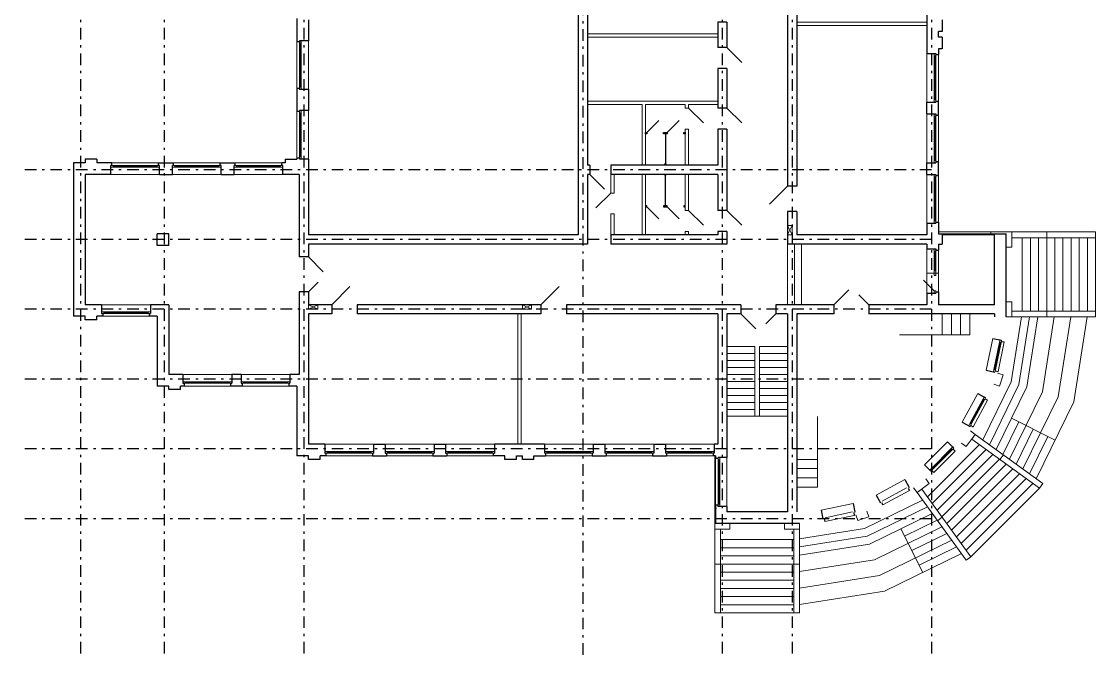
# Model space of a CAD drawing. Header units: metres. Extents: x 8.5 to 55.6, y 5.5 to 55.5.
# Drawn here: x 8.45 to 54.64, y 5.47 to 32.85 of the extents above; entities that cross this region are included whole.
import ezdxf

# ---------------------------------------------------------------- set-up
doc = ezdxf.new("R2010")
doc.units = ezdxf.units.M
doc.header["$MEASUREMENT"] = 0
doc.linetypes.add('( Dashdot )', pattern=[1.001, 0.5, -0.25, 0.001, -0.25])

msp = doc.modelspace()

# ---------------------------------------------------------------- linework, layer by layer
at = {"color": 1, "linetype": '( Dashdot )'}
for p, q in [((10.992, 53.48), (10.992, 5.468)), ((14.592, 53.48), (14.592, 5.468)), ((20.592, 53.48), (20.592, 5.468)), ((32.592, 53.423), (32.592, 5.468)), ((38.592, 53.48), (38.592, 5.468)), ((41.592, 53.48), (41.592, 5.468)), ((47.592, 53.48), (47.592, 5.468)), ((47.592, 26.48), (8.45, 26.48)), ((47.592, 23.48), (8.45, 23.48)), ((47.592, 20.48), (8.45, 20.48)), ((47.592, 17.48), (8.45, 17.48)), ((47.592, 14.48), (8.45, 14.48)), ((47.592, 11.48), (8.45, 11.48))]:
    msp.add_line(p, q, dxfattribs=at)
at = {"color": 7, "linetype": 'Continuous', "lineweight": 30}
for p, q in [((32.792, 47.98), (32.792, 26.68)), ((32.392, 47.28), (32.392, 23.68)), ((41.392, 33.83), (41.392, 25.78)), ((41.792, 33.83), (41.792, 25.78)), ((20.292, 32.98), (20.292, 31.98)), ((20.792, 32.93), (20.792, 32.03)), ((38.792, 32.83), (38.392, 32.83)), ((38.392, 32.83), (38.392, 31.73)), ((38.792, 32.83), (38.792, 31.73)), ((47.392, 33.13), (47.392, 31.48)), ((48.042, 32.93), (48.042, 32.43)), ((48.042, 32.43), (47.892, 32.43)), ((47.892, 32.18), (47.892, 32.43)), ((20.412, 31.98), (20.292, 31.98)), ((20.792, 32.03), (20.412, 32.03)), ((20.412, 32.03), (20.412, 31.98)), ((48.042, 32.18), (47.892, 32.18)), ((48.042, 32.18), (48.042, 31.68)), ((38.792, 31.73), (38.392, 31.73)), ((47.392, 31.48), (47.772, 31.48)), ((47.772, 31.48), (47.772, 31.43)), ((47.772, 31.43), (47.892, 31.43)), ((48.042, 31.68), (47.892, 31.68)), ((47.892, 31.68), (47.892, 31.43)), ((38.792, 30.83), (38.392, 30.83)), ((38.392, 30.83), (38.392, 29.13)), ((38.792, 30.83), (38.792, 29.13)), ((20.412, 29.98), (20.292, 29.98)), ((20.292, 29.98), (20.292, 28.98)), ((20.412, 29.98), (20.412, 29.93)), ((20.792, 29.93), (20.412, 29.93)), ((20.792, 29.93), (20.792, 29.03)), ((38.792, 29.13), (38.392, 29.13)), ((47.392, 29.38), (47.772, 29.38)), ((47.392, 28.88), (47.392, 29.38)), ((47.772, 29.43), (47.892, 29.43)), ((47.772, 29.43), (47.772, 29.38)), ((47.892, 28.83), (47.892, 29.43)), ((20.412, 28.98), (20.292, 28.98)), ((20.792, 29.03), (20.412, 29.03)), ((20.412, 29.03), (20.412, 28.98)), ((47.392, 28.88), (47.772, 28.88)), ((47.772, 28.88), (47.772, 28.83)), ((47.772, 28.83), (47.892, 28.83)), ((38.792, 28.23), (38.392, 28.23)), ((38.392, 28.23), (38.392, 26.68)), ((38.792, 28.23), (38.792, 24.73)), ((11.192, 26.93), (11.192, 26.78)), ((11.692, 26.93), (11.192, 26.93)), ((11.692, 26.93), (11.692, 26.78)), ((19.792, 26.93), (20.292, 26.93)), ((19.792, 26.93), (19.792, 26.78)), ((20.292, 26.98), (20.292, 26.93)), ((20.412, 26.98), (20.292, 26.98)), ((20.412, 26.98), (20.412, 26.93)), ((20.792, 26.93), (20.412, 26.93)), ((20.792, 26.93), (20.792, 23.68)), ((47.772, 26.83), (47.892, 26.83)), ((47.772, 26.83), (47.772, 26.78)), ((47.892, 26.23), (47.892, 26.83)), ((10.692, 26.78), (10.692, 20.18)), ((11.192, 26.78), (10.692, 26.78)), ((12.342, 26.78), (11.692, 26.78)), ((12.292, 26.28), (12.292, 26.66)), ((12.342, 26.66), (12.292, 26.66)), ((12.342, 26.66), (12.342, 26.78)), ((14.342, 26.66), (14.342, 26.78)), ((14.342, 26.78), (14.992, 26.78)), ((14.392, 26.66), (14.342, 26.66)), ((14.392, 26.28), (14.392, 26.66)), ((14.942, 26.28), (14.942, 26.66)), ((14.992, 26.66), (14.942, 26.66)), ((14.992, 26.66), (14.992, 26.78)), ((16.992, 26.66), (16.992, 26.78)), ((16.992, 26.78), (17.642, 26.78)), ((17.042, 26.66), (16.992, 26.66)), ((17.042, 26.28), (17.042, 26.66)), ((17.592, 26.28), (17.592, 26.66)), ((17.642, 26.66), (17.592, 26.66)), ((17.642, 26.66), (17.642, 26.78)), ((19.792, 26.78), (19.642, 26.78)), ((19.642, 26.66), (19.642, 26.78)), ((19.692, 26.66), (19.642, 26.66)), ((19.692, 26.28), (19.692, 26.66)), ((32.892, 26.68), (32.792, 26.68)), ((32.892, 26.68), (32.892, 26.28)), ((38.392, 26.68), (33.792, 26.68)), ((33.792, 26.68), (33.792, 26.28)), ((47.392, 26.78), (47.772, 26.78)), ((47.392, 26.28), (47.392, 26.78)), ((11.192, 26.28), (11.192, 20.68)), ((12.292, 26.28), (11.192, 26.28)), ((14.392, 26.28), (14.942, 26.28)), ((17.042, 26.28), (17.592, 26.28)), ((20.392, 26.28), (19.692, 26.28)), ((20.392, 26.28), (20.392, 22.73)), ((32.792, 26.28), (32.792, 23.28)), ((32.892, 26.28), (32.792, 26.28)), ((38.392, 26.28), (33.792, 26.28)), ((38.392, 26.28), (38.392, 24.73)), ((47.392, 26.28), (47.772, 26.28)), ((47.772, 26.28), (47.772, 26.23)), ((47.772, 26.23), (47.892, 26.23)), ((41.792, 25.78), (41.392, 25.78)), ((38.792, 24.73), (38.392, 24.73)), ((41.792, 24.68), (41.392, 24.68)), ((41.392, 24.68), (41.392, 23.28)), ((41.792, 24.68), (41.792, 23.68)), ((47.392, 24.18), (47.392, 23.68)), ((47.392, 24.18), (47.772, 24.18)), ((47.772, 24.23), (47.892, 24.23)), ((47.772, 24.23), (47.772, 24.18)), ((47.892, 24.23), (47.892, 23.73)), ((14.292, 23.23), (14.292, 23.73)), ((14.792, 23.73), (14.292, 23.73)), ((14.792, 23.23), (14.792, 23.73)), ((32.392, 23.68), (20.792, 23.68)), ((38.392, 23.68), (33.792, 23.68)), ((33.792, 23.68), (33.792, 23.28)), ((38.792, 23.83), (38.392, 23.83)), ((38.392, 23.83), (38.392, 23.68)), ((38.792, 23.83), (38.792, 23.28)), ((47.392, 23.68), (41.792, 23.68)), ((47.892, 23.73), (48.042, 23.73)), ((48.042, 23.73), (48.042, 23.28)), ((50.296, 23.73), (50.796, 23.73)), ((50.296, 20.68), (50.296, 23.73)), ((50.796, 20.155), (50.796, 23.73)), ((14.792, 23.23), (14.292, 23.23)), ((32.792, 23.28), (20.792, 23.28)), ((20.792, 23.28), (20.792, 22.73)), ((38.792, 23.28), (33.792, 23.28)), ((47.392, 23.28), (41.392, 23.28)), ((47.392, 23.28), (47.392, 23.08)), ((47.892, 23.28), (47.892, 23.03)), ((47.892, 23.28), (48.042, 23.28)), ((20.792, 22.73), (20.392, 22.73)), ((47.392, 23.08), (47.772, 23.08)), ((47.772, 23.08), (47.772, 23.03)), ((47.772, 23.03), (47.892, 23.03)), ((20.792, 21.23), (20.392, 21.23)), ((20.392, 21.23), (20.392, 17.68)), ((20.792, 21.23), (20.792, 20.68)), ((47.392, 21.18), (47.392, 20.68)), ((47.392, 21.18), (47.772, 21.18)), ((47.772, 21.23), (47.892, 21.23)), ((47.772, 21.23), (47.772, 21.18)), ((47.892, 21.23), (47.892, 20.68)), ((11.892, 20.68), (11.192, 20.68)), ((11.892, 20.68), (11.892, 20.3)), ((14.792, 20.68), (13.992, 20.68)), ((13.992, 20.68), (13.992, 20.3)), ((14.792, 20.68), (14.792, 17.68)), ((21.792, 20.68), (20.792, 20.68)), ((21.792, 20.68), (21.792, 20.28)), ((22.892, 20.68), (22.892, 20.28)), ((30.792, 20.68), (22.892, 20.68)), ((30.792, 20.68), (30.792, 20.28)), ((31.892, 20.68), (31.892, 20.28)), ((39.392, 20.68), (31.892, 20.68)), ((39.392, 20.68), (39.392, 20.28)), ((40.892, 20.68), (40.892, 20.28)), ((43.392, 20.68), (40.892, 20.68)), ((43.392, 20.68), (43.392, 20.28)), ((47.392, 20.68), (44.892, 20.68)), ((44.892, 20.68), (44.892, 20.28)), ((50.296, 20.68), (47.892, 20.68)), ((11.192, 20.18), (10.692, 20.18)), ((11.192, 20.03), (11.192, 20.18)), ((11.692, 20.03), (11.192, 20.03)), ((11.692, 20.03), (11.692, 20.18)), ((11.942, 20.18), (11.692, 20.18)), ((11.892, 20.3), (11.942, 20.3)), ((11.942, 20.3), (11.942, 20.18)), ((13.942, 20.3), (13.942, 20.18)), ((13.942, 20.3), (13.992, 20.3)), ((14.292, 20.18), (13.942, 20.18)), ((14.292, 20.18), (14.292, 17.18)), ((20.792, 20.28), (20.792, 14.68)), ((21.792, 20.28), (20.792, 20.28)), ((30.792, 20.28), (22.892, 20.28)), ((38.392, 20.28), (31.892, 20.28)), ((38.392, 20.28), (38.392, 14.68)), ((38.792, 20.28), (38.792, 14.11)), ((39.392, 20.28), (38.792, 20.28)), ((41.392, 20.28), (40.892, 20.28)), ((41.392, 20.28), (41.392, 11.776)), ((41.792, 20.28), (41.792, 11.776)), ((43.392, 20.28), (41.792, 20.28)), ((50.296, 20.28), (44.892, 20.28)), ((50.296, 20.28), (50.296, 20.162)), ((50.231, 19.229), (50.604, 19.151)), ((50.598, 19.101), (50.716, 19.076)), ((15.392, 17.68), (14.792, 17.68)), ((15.392, 17.68), (15.392, 17.3)), ((17.492, 17.68), (17.492, 17.3)), ((17.892, 17.68), (17.492, 17.68)), ((17.892, 17.68), (17.892, 17.3)), ((20.392, 17.68), (19.992, 17.68)), ((19.992, 17.68), (19.992, 17.3)), ((49.944, 17.858), (50.318, 17.78)), ((50.332, 17.829), (50.449, 17.804)), ((14.792, 17.18), (14.292, 17.18)), ((14.792, 17.03), (14.792, 17.18)), ((15.292, 17.03), (15.292, 17.18)), ((15.442, 17.18), (15.292, 17.18)), ((15.392, 17.3), (15.442, 17.3)), ((15.442, 17.3), (15.442, 17.18)), ((17.442, 17.3), (17.442, 17.18)), ((17.442, 17.3), (17.492, 17.3)), ((17.942, 17.18), (17.442, 17.18)), ((17.892, 17.3), (17.942, 17.3)), ((17.942, 17.3), (17.942, 17.18)), ((19.942, 17.3), (19.942, 17.18)), ((19.942, 17.3), (19.992, 17.3)), ((20.292, 17.18), (19.942, 17.18)), ((20.292, 17.18), (20.292, 14.18)), ((15.292, 17.03), (14.792, 17.03)), ((49.579, 16.862), (49.915, 16.68)), ((49.894, 16.634), (50, 16.577)), ((48.913, 15.63), (49.248, 15.449)), ((49.275, 15.491), (49.381, 15.434)), ((48.28, 14.782), (48.55, 14.512)), ((21.492, 14.68), (20.792, 14.68)), ((21.492, 14.68), (21.492, 14.3)), ((23.592, 14.68), (23.592, 14.3)), ((23.592, 14.68), (24.092, 14.68)), ((24.092, 14.68), (24.092, 14.3)), ((26.192, 14.68), (26.192, 14.3)), ((26.192, 14.68), (26.692, 14.68)), ((26.692, 14.68), (26.692, 14.3)), ((28.792, 14.68), (28.792, 14.3)), ((30.942, 14.68), (28.792, 14.68)), ((30.942, 14.68), (30.942, 14.3)), ((33.042, 14.68), (33.042, 14.3)), ((33.042, 14.68), (33.542, 14.68)), ((33.542, 14.68), (33.542, 14.3)), ((35.642, 14.68), (35.642, 14.3)), ((35.642, 14.68), (36.142, 14.68)), ((36.142, 14.68), (36.142, 14.3)), ((38.392, 14.68), (38.242, 14.68)), ((38.242, 14.68), (38.242, 14.3)), ((48.517, 14.474), (48.602, 14.389)), ((20.792, 14.18), (20.292, 14.18)), ((20.792, 14.03), (20.792, 14.18)), ((21.292, 14.03), (20.792, 14.03)), ((21.292, 14.03), (21.292, 14.18)), ((21.542, 14.18), (21.292, 14.18)), ((21.492, 14.3), (21.542, 14.3)), ((21.542, 14.3), (21.542, 14.18)), ((23.542, 14.3), (23.542, 14.18)), ((23.542, 14.3), (23.592, 14.3)), ((23.542, 14.18), (24.142, 14.18)), ((24.092, 14.3), (24.142, 14.3)), ((24.142, 14.3), (24.142, 14.18)), ((26.142, 14.3), (26.142, 14.18)), ((26.142, 14.3), (26.192, 14.3)), ((26.142, 14.18), (26.742, 14.18)), ((26.692, 14.3), (26.742, 14.3)), ((26.742, 14.3), (26.742, 14.18)), ((28.742, 14.3), (28.742, 14.18)), ((28.742, 14.3), (28.792, 14.3)), ((29.242, 14.18), (28.742, 14.18)), ((29.242, 14.03), (29.242, 14.18)), ((29.742, 14.03), (29.242, 14.03)), ((29.742, 14.03), (29.742, 14.18)), ((29.742, 14.18), (29.992, 14.18)), ((29.992, 14.03), (29.992, 14.18)), ((30.492, 14.03), (29.992, 14.03)), ((30.492, 14.03), (30.492, 14.18)), ((30.492, 14.18), (30.992, 14.18)), ((30.992, 14.3), (30.942, 14.3)), ((30.992, 14.3), (30.992, 14.18)), ((32.992, 14.3), (32.992, 14.18)), ((33.042, 14.3), (32.992, 14.3)), ((32.992, 14.18), (33.592, 14.18)), ((33.592, 14.3), (33.542, 14.3)), ((33.592, 14.3), (33.592, 14.18)), ((35.592, 14.3), (35.592, 14.18)), ((35.642, 14.3), (35.592, 14.3)), ((35.592, 14.18), (36.192, 14.18)), ((36.192, 14.3), (36.142, 14.3)), ((36.192, 14.3), (36.192, 14.18)), ((38.192, 14.3), (38.192, 14.18)), ((38.242, 14.3), (38.192, 14.3)), ((38.292, 14.18), (38.192, 14.18)), ((38.292, 14.18), (38.292, 14.06)), ((38.412, 14.06), (38.292, 14.06)), ((38.792, 14.11), (38.412, 14.11)), ((38.412, 14.06), (38.412, 14.11)), ((47.29, 13.792), (47.56, 13.522)), ((47.598, 13.555), (47.683, 13.47)), ((38.412, 12.06), (38.292, 12.06)), ((38.292, 12.06), (38.292, 11.276)), ((38.412, 12.01), (38.412, 12.06)), ((38.792, 12.01), (38.412, 12.01)), ((38.792, 12.01), (38.792, 11.776)), ((41.392, 11.776), (38.792, 11.776)), ((41.917, 11.276), (38.292, 11.276))]:
    msp.add_line(p, q, dxfattribs=at)
at = {"color": 7, "linetype": 'Continuous', "lineweight": 13}
for p, q in [((47.392, 32.83), (41.792, 32.83)), ((47.392, 32.68), (41.792, 32.68)), ((20.412, 31.93), (20.412, 32.03)), ((20.412, 32.03), (20.482, 32.03)), ((20.482, 31.93), (20.412, 31.93)), ((20.482, 32.03), (20.482, 31.93)), ((20.482, 32.03), (20.482, 32.03)), ((38.392, 32.33), (32.792, 32.33)), ((38.392, 32.18), (32.792, 32.18)), ((38.792, 31.73), (39.429, 31.093)), ((47.702, 31.48), (47.702, 31.38)), ((47.772, 31.48), (47.702, 31.48)), ((47.702, 31.48), (47.702, 31.48)), ((47.772, 31.38), (47.772, 31.48)), ((47.702, 31.38), (47.772, 31.38)), ((20.412, 29.93), (20.412, 30.03)), ((20.412, 30.03), (20.482, 30.03)), ((20.482, 30.03), (20.482, 29.93)), ((20.482, 30.03), (20.482, 30.03)), ((20.482, 29.93), (20.412, 29.93)), ((38.392, 29.43), (32.792, 29.43)), ((35.142, 29.28), (32.792, 29.28)), ((35.142, 29.28), (35.142, 26.68)), ((35.292, 29.28), (35.292, 26.68)), ((36.992, 29.28), (35.292, 29.28)), ((36.992, 29.28), (36.992, 29.13)), ((37.142, 29.13), (36.992, 29.13)), ((38.392, 29.28), (37.142, 29.28)), ((37.142, 29.28), (37.142, 29.13)), ((37.142, 29.13), (37.779, 28.493)), ((38.792, 29.13), (39.429, 28.493)), ((47.702, 29.48), (47.702, 29.38)), ((47.772, 29.48), (47.702, 29.48)), ((47.702, 29.48), (47.702, 29.48)), ((47.702, 29.38), (47.772, 29.38)), ((47.772, 29.38), (47.772, 29.48)), ((20.412, 28.93), (20.412, 29.03)), ((20.412, 29.03), (20.482, 29.03)), ((20.482, 28.93), (20.412, 28.93)), ((20.482, 29.03), (20.482, 28.93)), ((20.482, 29.03), (20.482, 29.03)), ((47.702, 28.88), (47.702, 28.78)), ((47.772, 28.88), (47.702, 28.88)), ((47.702, 28.88), (47.702, 28.88)), ((47.702, 28.78), (47.772, 28.78)), ((47.772, 28.78), (47.772, 28.88)), ((36.992, 28.23), (36.992, 26.68)), ((37.142, 28.23), (36.992, 28.23)), ((37.142, 28.23), (37.142, 26.68)), ((20.412, 26.93), (20.412, 27.03)), ((20.412, 27.03), (20.482, 27.03)), ((20.482, 26.93), (20.412, 26.93)), ((20.482, 27.03), (20.482, 26.93)), ((20.482, 27.03), (20.482, 27.03)), ((47.702, 26.88), (47.702, 26.78)), ((47.772, 26.88), (47.702, 26.88)), ((47.702, 26.88), (47.702, 26.88)), ((47.772, 26.78), (47.772, 26.88)), ((12.292, 26.59), (12.292, 26.66)), ((12.292, 26.66), (12.392, 26.66)), ((12.392, 26.59), (12.292, 26.59)), ((12.392, 26.66), (12.392, 26.59)), ((12.392, 26.59), (12.392, 26.59)), ((14.292, 26.59), (14.292, 26.66)), ((14.292, 26.66), (14.392, 26.66)), ((14.392, 26.59), (14.292, 26.59)), ((14.392, 26.66), (14.392, 26.59)), ((14.392, 26.59), (14.392, 26.59)), ((14.942, 26.59), (14.942, 26.66)), ((14.942, 26.66), (15.042, 26.66)), ((15.042, 26.59), (14.942, 26.59)), ((15.042, 26.66), (15.042, 26.59)), ((15.042, 26.59), (15.042, 26.59)), ((16.942, 26.59), (16.942, 26.66)), ((16.942, 26.66), (17.042, 26.66)), ((17.042, 26.59), (16.942, 26.59)), ((17.042, 26.66), (17.042, 26.59)), ((17.042, 26.59), (17.042, 26.59)), ((17.592, 26.59), (17.592, 26.66)), ((17.592, 26.66), (17.692, 26.66)), ((17.692, 26.59), (17.592, 26.59)), ((17.692, 26.66), (17.692, 26.59)), ((17.692, 26.59), (17.692, 26.59)), ((19.592, 26.59), (19.592, 26.66)), ((19.592, 26.66), (19.692, 26.66)), ((19.692, 26.59), (19.592, 26.59)), ((19.692, 26.66), (19.692, 26.59)), ((19.692, 26.59), (19.692, 26.59)), ((47.702, 26.78), (47.772, 26.78)), ((32.892, 26.28), (33.529, 25.643)), ((33.792, 26.28), (33.792, 25.48)), ((33.942, 26.28), (33.942, 25.48)), ((35.142, 26.28), (35.142, 23.68)), ((35.292, 26.28), (35.292, 23.68)), ((36.992, 26.28), (36.992, 24.73)), ((37.142, 26.28), (37.142, 24.73)), ((47.702, 26.28), (47.702, 26.18)), ((47.772, 26.28), (47.702, 26.28)), ((47.702, 26.28), (47.702, 26.28)), ((47.702, 26.18), (47.772, 26.18)), ((47.772, 26.18), (47.772, 26.28)), ((33.792, 25.48), (33.156, 24.843)), ((33.942, 25.48), (33.792, 25.48)), ((33.942, 24.58), (33.792, 24.58)), ((33.792, 24.58), (33.792, 23.68)), ((33.942, 24.58), (33.942, 23.68)), ((37.142, 24.73), (36.992, 24.73)), ((37.142, 24.73), (37.779, 24.093)), ((38.792, 24.73), (39.429, 24.093)), ((41.392, 23.68), (41.592, 24.08)), ((41.392, 24.08), (41.592, 23.68)), ((41.592, 24.08), (41.392, 24.08)), ((41.392, 24.08), (41.392, 23.68)), ((41.592, 23.68), (41.592, 24.08)), ((47.702, 24.28), (47.702, 24.18)), ((47.772, 24.28), (47.702, 24.28)), ((47.702, 24.28), (47.702, 24.28)), ((47.702, 24.18), (47.772, 24.18)), ((47.772, 24.18), (47.772, 24.28)), ((36.992, 23.83), (36.992, 23.68)), ((37.142, 23.83), (36.992, 23.83)), ((37.142, 23.83), (37.142, 23.68)), ((41.392, 23.68), (41.592, 23.68)), ((41.392, 23.68), (41.392, 23.68)), ((48.042, 23.73), (50.296, 23.73)), ((48.042, 23.68), (48.042, 23.73)), ((48.042, 23.73), (48.042, 23.73)), ((50.296, 23.68), (48.042, 23.68)), ((50.296, 23.73), (50.296, 23.68)), ((41.392, 23.28), (41.392, 20.68)), ((41.992, 23.28), (41.992, 20.68)), ((20.792, 22.73), (21.429, 22.093)), ((47.702, 23.08), (47.702, 22.98)), ((47.772, 23.08), (47.702, 23.08)), ((47.702, 23.08), (47.702, 23.08)), ((47.702, 22.98), (47.772, 22.98)), ((47.772, 22.98), (47.772, 23.08)), ((47.702, 21.28), (47.243, 21.739)), ((47.702, 22.03), (47.702, 22.13)), ((47.702, 22.13), (47.772, 22.13)), ((47.772, 22.03), (47.702, 22.03)), ((47.702, 22.03), (47.702, 22.03)), ((47.702, 21.93), (47.702, 22.03)), ((47.702, 22.03), (47.772, 22.03)), ((47.772, 21.93), (47.702, 21.93)), ((47.702, 21.93), (47.702, 21.93)), ((47.772, 22.13), (47.772, 22.03)), ((47.772, 22.03), (47.772, 21.93)), ((20.792, 21.23), (21.216, 21.654)), ((21.792, 20.68), (22.57, 21.458)), ((30.792, 20.68), (31.57, 21.458)), ((43.392, 20.68), (44.029, 21.316)), ((47.702, 21.18), (47.702, 21.28)), ((47.702, 21.28), (47.772, 21.28)), ((47.772, 21.28), (47.772, 21.18)), ((44.892, 20.68), (44.468, 21.104)), ((47.772, 21.18), (47.702, 21.18)), ((47.702, 21.18), (47.702, 21.18)), ((11.892, 20.37), (11.992, 20.37)), ((11.892, 20.3), (11.892, 20.37)), ((11.892, 20.37), (11.892, 20.37)), ((11.992, 20.37), (11.992, 20.3)), ((13.892, 20.37), (13.992, 20.37)), ((13.892, 20.3), (13.892, 20.37)), ((13.892, 20.37), (13.892, 20.37)), ((13.992, 20.37), (13.992, 20.3)), ((20.792, 20.68), (21.192, 20.48)), ((21.192, 20.68), (20.792, 20.48)), ((20.792, 20.68), (20.792, 20.48)), ((21.192, 20.68), (20.792, 20.68)), ((20.792, 20.68), (20.792, 20.68)), ((20.792, 20.48), (21.192, 20.48)), ((21.192, 20.48), (21.192, 20.68)), ((29.992, 20.68), (30.392, 20.48)), ((30.392, 20.68), (29.992, 20.48)), ((29.992, 20.68), (29.992, 20.48)), ((30.392, 20.68), (29.992, 20.68)), ((29.992, 20.68), (29.992, 20.68)), ((29.992, 20.48), (30.392, 20.48)), ((30.392, 20.48), (30.392, 20.68)), ((11.992, 20.3), (11.892, 20.3)), ((13.992, 20.3), (13.892, 20.3)), ((29.792, 20.28), (29.792, 14.68)), ((29.942, 20.28), (29.942, 14.68)), ((50.536, 19.165), (50.515, 19.067)), ((50.515, 19.067), (50.584, 19.053)), ((50.604, 19.151), (50.536, 19.165)), ((50.536, 19.165), (50.536, 19.165)), ((50.584, 19.053), (50.604, 19.151)), ((39.992, 18.88), (38.792, 18.88)), ((39.992, 18.88), (39.992, 15.88)), ((40.192, 18.88), (40.192, 15.88)), ((41.392, 18.88), (40.192, 18.88)), ((50.27, 17.893), (50.249, 17.795)), ((50.249, 17.795), (50.318, 17.78)), ((50.338, 17.878), (50.27, 17.893)), ((50.27, 17.893), (50.27, 17.893)), ((50.318, 17.78), (50.338, 17.878)), ((15.392, 17.37), (15.492, 17.37)), ((15.392, 17.3), (15.392, 17.37)), ((15.392, 17.37), (15.392, 17.37)), ((15.492, 17.3), (15.392, 17.3)), ((15.492, 17.37), (15.492, 17.3)), ((17.392, 17.37), (17.492, 17.37)), ((17.392, 17.3), (17.392, 17.37)), ((17.392, 17.37), (17.392, 17.37)), ((17.492, 17.3), (17.392, 17.3)), ((17.492, 17.37), (17.492, 17.3)), ((17.892, 17.37), (17.992, 17.37)), ((17.892, 17.3), (17.892, 17.37)), ((17.892, 17.37), (17.892, 17.37)), ((17.992, 17.3), (17.892, 17.3)), ((17.992, 17.37), (17.992, 17.3)), ((19.892, 17.37), (19.992, 17.37)), ((19.892, 17.3), (19.892, 17.37)), ((19.892, 17.37), (19.892, 17.37)), ((19.992, 17.3), (19.892, 17.3)), ((19.992, 17.37), (19.992, 17.3)), ((49.853, 16.714), (49.805, 16.626)), ((49.915, 16.68), (49.853, 16.714)), ((49.853, 16.714), (49.853, 16.714)), ((49.867, 16.592), (49.915, 16.68)), ((49.805, 16.626), (49.867, 16.592)), ((41.392, 15.88), (38.792, 15.88)), ((49.234, 15.57), (49.187, 15.482)), ((49.187, 15.482), (49.248, 15.449)), ((49.296, 15.537), (49.234, 15.57)), ((49.234, 15.57), (49.234, 15.57)), ((49.248, 15.449), (49.296, 15.537)), ((21.492, 14.37), (21.592, 14.37)), ((21.492, 14.3), (21.492, 14.37)), ((21.492, 14.37), (21.492, 14.37)), ((21.592, 14.37), (21.592, 14.3)), ((23.492, 14.37), (23.592, 14.37)), ((23.492, 14.3), (23.492, 14.37)), ((23.492, 14.37), (23.492, 14.37)), ((23.592, 14.37), (23.592, 14.3)), ((24.092, 14.37), (24.192, 14.37)), ((24.092, 14.3), (24.092, 14.37)), ((24.092, 14.37), (24.092, 14.37)), ((24.192, 14.37), (24.192, 14.3)), ((26.092, 14.37), (26.192, 14.37)), ((26.092, 14.3), (26.092, 14.37)), ((26.092, 14.37), (26.092, 14.37)), ((26.192, 14.37), (26.192, 14.3)), ((26.692, 14.37), (26.792, 14.37)), ((26.692, 14.3), (26.692, 14.37)), ((26.692, 14.37), (26.692, 14.37)), ((26.792, 14.37), (26.792, 14.3)), ((28.692, 14.37), (28.792, 14.37)), ((28.692, 14.3), (28.692, 14.37)), ((28.692, 14.37), (28.692, 14.37)), ((28.792, 14.37), (28.792, 14.3)), ((31.042, 14.37), (30.942, 14.37)), ((30.942, 14.37), (30.942, 14.3)), ((31.042, 14.3), (31.042, 14.37)), ((31.042, 14.37), (31.042, 14.37)), ((33.042, 14.37), (32.942, 14.37)), ((32.942, 14.37), (32.942, 14.3)), ((33.042, 14.3), (33.042, 14.37)), ((33.042, 14.37), (33.042, 14.37)), ((33.642, 14.37), (33.542, 14.37)), ((33.542, 14.37), (33.542, 14.3)), ((33.642, 14.3), (33.642, 14.37)), ((33.642, 14.37), (33.642, 14.37)), ((35.642, 14.37), (35.542, 14.37)), ((35.542, 14.37), (35.542, 14.3)), ((35.642, 14.3), (35.642, 14.37)), ((35.642, 14.37), (35.642, 14.37)), ((36.242, 14.37), (36.142, 14.37)), ((36.142, 14.37), (36.142, 14.3)), ((36.242, 14.3), (36.242, 14.37)), ((36.242, 14.37), (36.242, 14.37)), ((38.242, 14.37), (38.142, 14.37)), ((38.142, 14.37), (38.142, 14.3)), ((38.242, 14.3), (38.242, 14.37)), ((38.242, 14.37), (38.242, 14.37)), ((48.5, 14.562), (48.43, 14.491)), ((48.43, 14.491), (48.479, 14.441)), ((48.479, 14.441), (48.55, 14.512)), ((48.55, 14.512), (48.5, 14.562)), ((48.5, 14.562), (48.5, 14.562)), ((21.592, 14.3), (21.492, 14.3)), ((23.592, 14.3), (23.492, 14.3)), ((24.192, 14.3), (24.092, 14.3)), ((26.192, 14.3), (26.092, 14.3)), ((26.792, 14.3), (26.692, 14.3)), ((28.792, 14.3), (28.692, 14.3)), ((30.942, 14.3), (31.042, 14.3)), ((32.942, 14.3), (33.042, 14.3)), ((33.542, 14.3), (33.642, 14.3)), ((35.542, 14.3), (35.642, 14.3)), ((36.142, 14.3), (36.242, 14.3)), ((38.142, 14.3), (38.242, 14.3)), ((38.482, 14.11), (38.412, 14.11)), ((38.412, 14.11), (38.412, 14.01)), ((38.412, 14.01), (38.482, 14.01)), ((38.482, 14.01), (38.482, 14.11)), ((38.482, 14.01), (38.482, 14.01)), ((47.581, 13.642), (47.51, 13.572)), ((47.51, 13.572), (47.56, 13.522)), ((47.56, 13.522), (47.631, 13.593)), ((47.631, 13.593), (47.581, 13.642)), ((47.581, 13.642), (47.581, 13.642)), ((38.482, 12.11), (38.412, 12.11)), ((38.412, 12.11), (38.412, 12.01)), ((38.482, 12.01), (38.482, 12.11)), ((38.412, 12.01), (38.482, 12.01)), ((38.482, 12.01), (38.482, 12.01))]:
    msp.add_line(p, q, dxfattribs=at)
at = {"color": 7, "linetype": 'Continuous', "lineweight": 0}
for p, q in [((20.292, 31.98), (20.292, 29.98)), ((20.482, 31.93), (20.412, 31.93)), ((20.412, 31.93), (20.412, 30.03)), ((20.447, 31.93), (20.447, 30.03)), ((20.482, 30.03), (20.482, 31.93)), ((20.792, 32.03), (20.792, 29.93)), ((47.392, 31.48), (47.392, 29.38)), ((47.892, 31.43), (47.892, 29.43)), ((47.702, 29.48), (47.702, 31.38)), ((47.702, 31.38), (47.772, 31.38)), ((47.737, 31.38), (47.737, 29.48)), ((47.772, 31.38), (47.772, 29.48)), ((20.412, 30.03), (20.482, 30.03)), ((20.412, 30.03), (20.412, 30.03)), ((47.772, 29.48), (47.702, 29.48)), ((47.772, 29.48), (47.772, 29.48)), ((20.292, 28.98), (20.292, 26.98)), ((20.482, 28.93), (20.412, 28.93)), ((20.412, 28.93), (20.412, 27.03)), ((20.447, 28.93), (20.447, 27.03)), ((20.482, 27.03), (20.482, 28.93)), ((20.792, 29.03), (20.792, 26.93)), ((47.392, 28.88), (47.392, 26.78)), ((47.702, 26.88), (47.702, 28.78)), ((47.702, 28.78), (47.772, 28.78)), ((47.737, 28.78), (47.737, 26.88)), ((47.772, 28.78), (47.772, 26.88)), ((47.892, 28.83), (47.892, 26.83)), ((20.412, 27.03), (20.482, 27.03)), ((20.412, 27.03), (20.412, 27.03)), ((47.772, 26.88), (47.702, 26.88)), ((47.772, 26.88), (47.772, 26.88)), ((14.342, 26.78), (12.342, 26.78)), ((12.392, 26.66), (12.392, 26.59)), ((14.292, 26.66), (12.392, 26.66)), ((12.392, 26.66), (12.392, 26.66)), ((14.292, 26.625), (12.392, 26.625)), ((12.392, 26.59), (14.292, 26.59)), ((14.292, 26.59), (14.292, 26.66)), ((16.992, 26.78), (14.992, 26.78)), ((15.042, 26.66), (15.042, 26.59)), ((16.942, 26.66), (15.042, 26.66)), ((15.042, 26.66), (15.042, 26.66)), ((16.942, 26.625), (15.042, 26.625)), ((15.042, 26.59), (16.942, 26.59)), ((16.942, 26.59), (16.942, 26.66)), ((19.642, 26.78), (17.642, 26.78)), ((17.692, 26.66), (17.692, 26.59)), ((19.592, 26.66), (17.692, 26.66)), ((17.692, 26.66), (17.692, 26.66)), ((19.592, 26.625), (17.692, 26.625)), ((17.692, 26.59), (19.592, 26.59)), ((19.592, 26.59), (19.592, 26.66)), ((14.392, 26.28), (12.292, 26.28)), ((17.042, 26.28), (14.942, 26.28)), ((19.692, 26.28), (17.592, 26.28)), ((47.392, 26.28), (47.392, 24.18)), ((47.702, 24.28), (47.702, 26.18)), ((47.702, 26.18), (47.772, 26.18)), ((47.737, 26.18), (47.737, 24.28)), ((47.772, 26.18), (47.772, 24.28)), ((47.892, 26.23), (47.892, 24.23)), ((47.772, 24.28), (47.702, 24.28)), ((47.772, 24.28), (47.772, 24.28)), ((50.142, 23.805), (47.892, 23.805)), ((50.142, 23.805), (51.042, 23.805)), ((50.142, 23.73), (50.142, 23.805)), ((51.042, 23.155), (51.042, 23.805)), ((51.042, 23.805), (54.642, 23.805)), ((51.042, 23.555), (51.042, 23.805)), ((51.042, 23.805), (51.042, 23.805)), ((52.542, 23.555), (52.542, 23.805)), ((54.642, 23.805), (54.642, 23.555)), ((41.692, 23.28), (41.692, 20.68)), ((50.796, 23.155), (51.042, 23.155)), ((54.642, 23.555), (51.042, 23.555)), ((51.492, 23.555), (51.492, 20.405)), ((51.842, 23.555), (51.842, 20.405)), ((52.192, 23.555), (52.192, 20.405)), ((52.542, 23.555), (52.542, 20.405)), ((52.892, 23.555), (52.892, 20.405)), ((53.242, 23.555), (53.242, 20.405)), ((53.592, 23.555), (53.592, 20.405)), ((53.942, 23.555), (53.942, 20.405)), ((54.292, 23.555), (54.292, 20.405)), ((54.642, 23.555), (54.642, 20.405)), ((47.392, 23.08), (47.392, 22.03)), ((47.702, 22.98), (47.702, 22.13)), ((47.772, 22.98), (47.702, 22.98)), ((47.702, 22.98), (47.702, 22.98)), ((47.737, 22.98), (47.737, 22.13)), ((47.772, 22.13), (47.772, 22.98)), ((47.892, 22.03), (47.892, 23.03)), ((47.392, 22.03), (47.392, 21.18)), ((47.392, 22.03), (47.892, 22.03)), ((47.702, 22.13), (47.772, 22.13)), ((47.892, 22.03), (47.892, 21.23)), ((50.796, 20.805), (51.042, 20.805)), ((51.042, 20.155), (51.042, 20.805)), ((11.892, 20.68), (13.992, 20.68)), ((13.892, 20.37), (11.992, 20.37)), ((11.992, 20.37), (11.992, 20.3)), ((11.992, 20.335), (13.892, 20.335)), ((13.892, 20.3), (13.892, 20.37)), ((51.042, 20.405), (54.642, 20.405)), ((51.042, 20.155), (51.042, 20.405)), ((51.042, 20.405), (51.042, 20.405)), ((52.542, 20.155), (52.542, 20.405)), ((54.642, 20.405), (54.642, 20.155)), ((11.942, 20.18), (13.942, 20.18)), ((11.992, 20.3), (13.892, 20.3)), ((13.892, 20.3), (13.892, 20.3)), ((48.042, 19.38), (48.042, 20.28)), ((48.442, 19.38), (48.442, 20.28)), ((48.842, 19.38), (48.842, 20.28)), ((49.242, 19.38), (49.242, 20.28)), ((50.796, 20.155), (51.042, 20.155)), ((51.453, 20.155), (51.011, 17.362)), ((54.642, 20.155), (51.042, 20.155)), ((51.807, 20.155), (51.349, 17.255)), ((52.162, 20.155), (51.686, 17.148)), ((52.87, 20.155), (52.361, 16.935)), ((53.579, 20.155), (53.036, 16.722)), ((54.288, 20.155), (53.711, 16.509)), ((49.242, 19.38), (46.206, 19.38)), ((49.944, 17.858), (50.231, 19.229)), ((50.27, 17.893), (50.515, 19.067)), ((50.304, 17.885), (50.55, 19.06)), ((50.584, 19.053), (50.338, 17.878)), ((50.716, 19.076), (50.449, 17.804)), ((50.515, 19.067), (50.584, 19.053)), ((39.992, 18.58), (38.792, 18.58)), ((41.392, 18.58), (40.192, 18.58)), ((39.992, 18.28), (38.792, 18.28)), ((41.392, 18.28), (40.192, 18.28)), ((15.392, 17.68), (17.492, 17.68)), ((17.892, 17.68), (19.992, 17.68)), ((39.992, 17.98), (38.792, 17.98)), ((39.992, 17.68), (38.792, 17.68)), ((41.392, 17.98), (40.192, 17.98)), ((41.392, 17.68), (40.192, 17.68)), ((50.338, 17.878), (50.27, 17.893)), ((50.27, 17.893), (50.27, 17.893)), ((50.43, 17.736), (50.668, 17.659)), ((50.668, 17.659), (50.513, 17.183)), ((15.442, 17.18), (17.442, 17.18)), ((17.392, 17.37), (15.492, 17.37)), ((15.492, 17.37), (15.492, 17.3)), ((15.492, 17.335), (17.392, 17.335)), ((15.492, 17.3), (17.392, 17.3)), ((17.392, 17.3), (17.392, 17.37)), ((17.392, 17.3), (17.392, 17.3)), ((17.942, 17.18), (19.942, 17.18)), ((19.892, 17.37), (17.992, 17.37)), ((17.992, 17.37), (17.992, 17.3)), ((17.992, 17.335), (19.892, 17.335)), ((17.992, 17.3), (19.892, 17.3)), ((19.892, 17.3), (19.892, 17.37)), ((19.892, 17.3), (19.892, 17.3)), ((39.992, 17.38), (38.792, 17.38)), ((41.392, 17.38), (40.192, 17.38)), ((51.011, 17.362), (49.793, 14.869)), ((51.349, 17.255), (50.08, 14.66)), ((50.513, 17.183), (50.275, 17.261)), ((51.686, 17.148), (50.367, 14.451)), ((39.992, 17.08), (38.792, 17.08)), ((39.992, 16.78), (38.792, 16.78)), ((41.392, 17.08), (40.192, 17.08)), ((41.392, 16.78), (40.192, 16.78)), ((48.913, 15.63), (49.579, 16.862)), ((52.361, 16.935), (50.942, 14.033)), ((53.036, 16.722), (51.517, 13.616)), ((39.992, 16.48), (38.792, 16.48)), ((39.992, 16.18), (38.792, 16.18)), ((41.392, 16.48), (40.192, 16.48)), ((41.392, 16.18), (40.192, 16.18)), ((49.234, 15.57), (49.805, 16.626)), ((49.265, 15.554), (49.836, 16.609)), ((49.867, 16.592), (49.296, 15.537)), ((50, 16.577), (49.381, 15.434)), ((49.805, 16.626), (49.867, 16.592)), ((53.711, 16.509), (52.092, 13.198)), ((42.692, 15.866), (42.692, 12.83)), ((51.027, 15.8), (52.902, 14.854)), ((49.296, 15.537), (49.234, 15.57)), ((49.234, 15.57), (49.234, 15.57)), ((49.467, 15.105), (49.263, 15.254)), ((51.339, 15.642), (50.655, 14.242)), ((51.964, 15.327), (51.23, 13.825)), ((47.29, 13.792), (48.28, 14.782)), ((49.085, 14.579), (49.467, 15.105)), ((49.32, 14.903), (49.467, 15.105)), ((52.233, 12.787), (49.32, 14.903)), ((49.467, 15.105), (52.38, 12.989)), ((49.467, 15.105), (49.467, 15.105)), ((52.589, 15.011), (51.805, 13.407)), ((21.492, 14.68), (23.592, 14.68)), ((23.492, 14.37), (21.592, 14.37)), ((21.592, 14.37), (21.592, 14.3)), ((21.592, 14.335), (23.492, 14.335)), ((23.492, 14.3), (23.492, 14.37)), ((24.092, 14.68), (26.192, 14.68)), ((26.092, 14.37), (24.192, 14.37)), ((24.192, 14.37), (24.192, 14.3)), ((24.192, 14.335), (26.092, 14.335)), ((26.092, 14.3), (26.092, 14.37)), ((26.692, 14.68), (28.792, 14.68)), ((28.692, 14.37), (26.792, 14.37)), ((26.792, 14.37), (26.792, 14.3)), ((26.792, 14.335), (28.692, 14.335)), ((28.692, 14.3), (28.692, 14.37)), ((33.042, 14.68), (30.942, 14.68)), ((31.042, 14.3), (31.042, 14.37)), ((31.042, 14.37), (32.942, 14.37)), ((32.942, 14.335), (31.042, 14.335)), ((32.942, 14.37), (32.942, 14.3)), ((35.642, 14.68), (33.542, 14.68)), ((33.642, 14.3), (33.642, 14.37)), ((33.642, 14.37), (35.542, 14.37)), ((35.542, 14.335), (33.642, 14.335)), ((35.542, 14.37), (35.542, 14.3)), ((38.242, 14.68), (36.142, 14.68)), ((36.242, 14.3), (36.242, 14.37)), ((36.242, 14.37), (38.142, 14.37)), ((38.142, 14.335), (36.242, 14.335)), ((38.142, 14.37), (38.142, 14.3)), ((47.41, 12.419), (49.653, 14.662)), ((47.581, 13.642), (48.43, 14.491)), ((47.606, 13.618), (48.454, 14.466)), ((47.619, 12.133), (49.939, 14.453)), ((48.479, 14.441), (47.631, 13.593)), ((48.602, 14.389), (47.683, 13.47)), ((48.43, 14.491), (48.479, 14.441)), ((48.881, 14.728), (49.085, 14.579)), ((21.542, 14.18), (23.542, 14.18)), ((21.592, 14.3), (23.492, 14.3)), ((23.492, 14.3), (23.492, 14.3)), ((24.142, 14.18), (26.142, 14.18)), ((24.192, 14.3), (26.092, 14.3)), ((26.092, 14.3), (26.092, 14.3)), ((26.742, 14.18), (28.742, 14.18)), ((26.792, 14.3), (28.692, 14.3)), ((28.692, 14.3), (28.692, 14.3)), ((32.992, 14.18), (30.992, 14.18)), ((32.942, 14.3), (31.042, 14.3)), ((31.042, 14.3), (31.042, 14.3)), ((35.592, 14.18), (33.592, 14.18)), ((35.542, 14.3), (33.642, 14.3)), ((33.642, 14.3), (33.642, 14.3)), ((38.192, 14.18), (36.192, 14.18)), ((38.142, 14.3), (36.242, 14.3)), ((36.242, 14.3), (36.242, 14.3)), ((38.267, 11.93), (38.267, 14.18)), ((38.292, 12.06), (38.292, 14.06)), ((38.412, 14.01), (38.482, 14.01)), ((38.412, 12.11), (38.412, 14.01)), ((38.412, 14.01), (38.412, 14.01)), ((38.447, 12.11), (38.447, 14.01)), ((38.482, 14.01), (38.482, 12.11)), ((38.792, 12.01), (38.792, 14.11)), ((42.692, 14.03), (41.792, 14.03)), ((47.827, 11.846), (50.226, 14.245)), ((48.035, 11.559), (50.513, 14.037)), ((50.534, 14.021), (50.681, 14.224)), ((42.692, 13.63), (41.792, 13.63)), ((47.631, 13.593), (47.581, 13.642)), ((47.581, 13.642), (47.581, 13.642)), ((48.244, 11.273), (50.799, 13.828)), ((48.452, 10.986), (51.086, 13.62)), ((48.66, 10.699), (51.373, 13.412)), ((42.692, 13.23), (41.792, 13.23)), ((47.493, 12.987), (46.967, 12.605)), ((47.344, 13.191), (47.493, 12.987)), ((48.869, 10.413), (51.659, 13.203)), ((49.077, 10.126), (51.946, 12.995)), ((52.38, 12.989), (52.233, 12.787)), ((42.692, 12.83), (41.792, 12.83)), ((46.967, 12.605), (46.818, 12.809)), ((47.169, 12.752), (46.967, 12.605)), ((46.967, 12.605), (49.083, 9.692)), ((46.967, 12.605), (46.967, 12.605)), ((49.285, 9.839), (47.169, 12.752)), ((49.285, 9.839), (52.233, 12.787)), ((38.482, 12.11), (38.412, 12.11)), ((44.71, 11.061), (47.203, 12.279)), ((38.267, 11.93), (38.267, 11.03)), ((38.342, 11.93), (38.267, 11.93)), ((44.336, 11.642), (44.413, 11.404)), ((44.413, 11.404), (44.889, 11.559)), ((44.889, 11.559), (44.811, 11.797)), ((44.817, 10.723), (47.412, 11.992)), ((44.924, 10.386), (47.621, 11.705)), ((38.917, 11.276), (38.917, 11.03)), ((41.267, 11.276), (41.267, 11.03)), ((41.917, 11.276), (41.917, 11.03)), ((45.137, 9.711), (48.039, 11.13)), ((46.43, 10.733), (47.83, 11.417)), ((48.051, 11.538), (47.848, 11.391)), ((38.917, 11.03), (38.267, 11.03)), ((38.267, 11.03), (38.267, 7.43)), ((38.517, 11.03), (38.267, 11.03)), ((38.267, 11.03), (38.267, 11.03)), ((38.517, 7.43), (38.517, 11.03)), ((41.917, 11.03), (41.267, 11.03)), ((41.667, 11.03), (41.667, 7.43)), ((41.917, 11.03), (41.667, 11.03)), ((41.667, 11.03), (41.667, 11.03)), ((41.917, 10.619), (44.71, 11.061)), ((41.917, 7.43), (41.917, 11.03)), ((41.917, 10.265), (44.817, 10.723)), ((46.272, 11.045), (47.218, 9.17)), ((46.745, 10.108), (48.247, 10.842)), ((38.517, 10.58), (41.667, 10.58)), ((38.517, 10.23), (41.667, 10.23)), ((41.917, 9.91), (44.924, 10.386)), ((45.35, 9.036), (48.456, 10.555)), ((47.061, 9.483), (48.665, 10.267)), ((38.517, 9.88), (41.667, 9.88)), ((41.917, 9.202), (45.137, 9.711)), ((45.563, 8.361), (48.874, 9.98)), ((49.083, 9.692), (49.285, 9.839)), ((38.517, 9.53), (38.267, 9.53)), ((38.517, 9.53), (41.667, 9.53)), ((41.917, 9.53), (41.667, 9.53)), ((38.517, 9.18), (41.667, 9.18)), ((38.517, 8.83), (41.667, 8.83)), ((41.917, 8.493), (45.35, 9.036)), ((38.517, 8.48), (41.667, 8.48)), ((41.917, 7.784), (45.563, 8.361)), ((38.517, 8.13), (41.667, 8.13)), ((38.267, 7.43), (38.517, 7.43)), ((38.517, 7.78), (41.667, 7.78)), ((38.517, 7.43), (41.667, 7.43)), ((41.667, 7.43), (41.917, 7.43))]:
    msp.add_line(p, q, dxfattribs=at)
at = {"color": 252, "linetype": 'Continuous', "lineweight": 13}
for p, q in [((35.855, 28.592), (35.342, 28.08)), ((36.73, 28.592), (36.217, 28.08)), ((35.855, 24.367), (35.342, 24.88)), ((36.73, 24.367), (36.217, 24.88))]:
    msp.add_line(p, q, dxfattribs=at)
at = {"color": 252, "linetype": 'Continuous', "lineweight": 30}
for p, q in [((35.292, 28.03), (35.292, 28.08)), ((35.292, 28.08), (35.342, 28.08)), ((35.342, 28.03), (35.292, 28.03)), ((35.342, 28.08), (35.342, 28.03)), ((35.342, 28.03), (35.342, 28.03)), ((36.067, 28.03), (36.067, 28.08)), ((36.067, 28.08), (36.117, 28.08)), ((36.117, 28.03), (36.067, 28.03)), ((36.117, 28.03), (36.117, 28.08)), ((36.117, 28.08), (36.167, 28.08)), ((36.117, 28.08), (36.117, 28.03)), ((36.167, 28.03), (36.117, 28.03)), ((36.117, 28.03), (36.117, 28.03)), ((36.142, 28.03), (36.142, 26.73)), ((36.167, 28.08), (36.167, 28.03)), ((36.167, 28.03), (36.167, 28.08)), ((36.167, 28.08), (36.217, 28.08)), ((36.167, 28.03), (36.167, 28.03)), ((36.217, 28.03), (36.167, 28.03)), ((36.217, 28.08), (36.217, 28.03)), ((36.217, 28.03), (36.217, 28.03)), ((36.942, 28.03), (36.942, 28.08)), ((36.942, 28.08), (36.992, 28.08)), ((36.992, 28.03), (36.942, 28.03)), ((36.992, 28.08), (36.992, 28.03)), ((36.992, 28.03), (36.992, 28.03)), ((36.117, 26.68), (36.117, 26.73)), ((36.117, 26.73), (36.167, 26.73)), ((36.167, 26.68), (36.117, 26.68)), ((36.167, 26.73), (36.167, 26.68)), ((36.167, 26.68), (36.167, 26.68)), ((36.167, 26.28), (36.117, 26.28)), ((36.117, 26.28), (36.117, 26.23)), ((36.117, 26.23), (36.167, 26.23)), ((36.142, 24.93), (36.142, 26.23)), ((36.167, 26.23), (36.167, 26.28)), ((36.167, 26.28), (36.167, 26.28)), ((35.342, 24.93), (35.292, 24.93)), ((35.292, 24.93), (35.292, 24.88)), ((35.292, 24.88), (35.342, 24.88)), ((35.342, 24.88), (35.342, 24.93)), ((35.342, 24.93), (35.342, 24.93)), ((36.117, 24.93), (36.067, 24.93)), ((36.067, 24.93), (36.067, 24.88)), ((36.067, 24.88), (36.117, 24.88)), ((36.167, 24.93), (36.117, 24.93)), ((36.117, 24.93), (36.117, 24.88)), ((36.117, 24.88), (36.117, 24.93)), ((36.117, 24.93), (36.117, 24.93)), ((36.117, 24.88), (36.167, 24.88)), ((36.167, 24.88), (36.167, 24.93)), ((36.167, 24.93), (36.167, 24.93)), ((36.217, 24.93), (36.167, 24.93)), ((36.167, 24.93), (36.167, 24.88)), ((36.167, 24.88), (36.217, 24.88)), ((36.217, 24.88), (36.217, 24.93)), ((36.217, 24.93), (36.217, 24.93)), ((36.992, 24.93), (36.942, 24.93)), ((36.942, 24.93), (36.942, 24.88)), ((36.942, 24.88), (36.992, 24.88)), ((36.992, 24.88), (36.992, 24.93)), ((36.992, 24.93), (36.992, 24.93))]:
    msp.add_line(p, q, dxfattribs=at)
at = {"color": 7, "linetype": 'Continuous', "lineweight": 13, "extrusion": (0, 0, -1)}
for p, q in [((41.392, 25.78), (40.614, 25.002)), ((39.392, 20.28), (40.029, 19.643)), ((40.892, 20.28), (40.468, 19.856))]:
    msp.add_line(p, q, dxfattribs=at)
at = {"color": 7, "linetype": 'Continuous', "lineweight": 0, "extrusion": (0, 0, -1)}
for p, q in [((46.442, 13.159), (45.21, 12.493)), ((46.518, 12.807), (45.463, 12.236)), ((45.495, 12.072), (46.638, 12.691)), ((44.214, 12.128), (42.843, 11.841)), ((42.996, 11.356), (44.268, 11.623)), ((44.187, 11.768), (43.012, 11.522))]:
    msp.add_line(p, q, dxfattribs=at)
at = {"color": 7, "linetype": 'Continuous', "lineweight": 30, "extrusion": (0, 0, -1)}
for p, q in [((46.442, 13.159), (46.623, 12.824)), ((45.21, 12.493), (45.392, 12.157)), ((46.581, 12.797), (46.638, 12.691)), ((44.214, 12.128), (44.292, 11.754)), ((45.438, 12.178), (45.495, 12.072)), ((42.843, 11.841), (42.921, 11.468)), ((44.243, 11.74), (44.268, 11.623)), ((42.971, 11.474), (42.996, 11.356))]:
    msp.add_line(p, q, dxfattribs=at)

doc.saveas('drawing.dxf')
